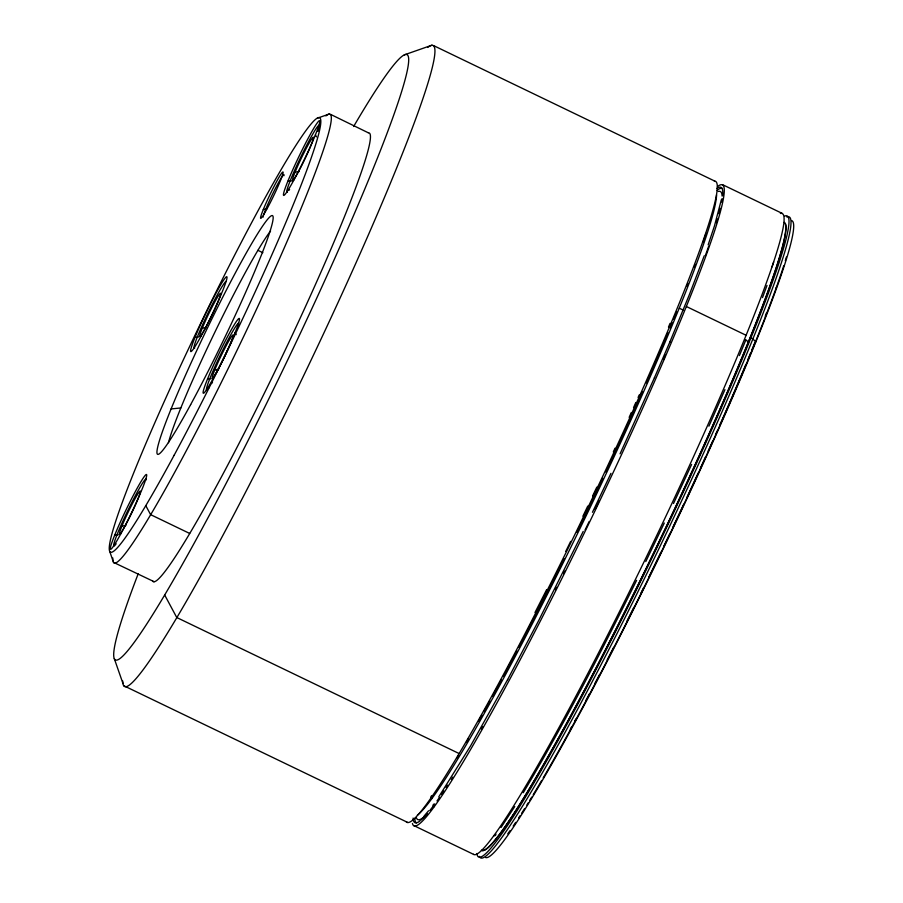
<?xml version="1.0" encoding="UTF-8"?>
<svg xmlns="http://www.w3.org/2000/svg" width="903" height="903" viewBox="0 0 903 903"><rect width="100%" height="100%" fill="white"/><g stroke="black" fill="none" stroke-linecap="round" stroke-linejoin="round"><path stroke-width="1.35" d="M721.362 199.676L714.499 225.795L708.166 244.803M704.227 255.842L689.226 295.01L669.676 342.451M762.516 297.572L766.997 285.483M739.388 355.59L745.923 339.72M669.812 342.113L654.415 377.793M724.94 389.644L708.889 426.205M654.528 377.522L620.079 453.803M691.619 464.458L673.514 503.502M610.947 473.364L592.458 512.283M664.292 523.029L645.769 561.564M583.214 531.415L538.764 620.372L507.509 679.812M636.581 580.358C600.969 652.259 564.375 723.788 523.255 792.721M507.678 679.496L470.644 745.776L438.79 796.818M514.755 806.537L501.052 827.487M424.06 816.12L428.564 810.77M432.063 45.15L404.352 54.857M317.393 118.191L329.324 113.981M295.089 172.123L298.916 171.728M287.831 181.266L292.696 180.769M263.304 209.507L265.742 209.259M202.283 328.195L206.11 327.8M195.025 337.338L198.671 336.966M214.779 369.891L218.616 369.508M207.521 379.034L211.167 378.662M171.085 408.946L180.814 407.953M121.973 525.975L125.799 525.58M114.715 535.107L118.361 534.734M113.688 562.456L154.108 581.69M722.626 184.697L782.382 213.48M686.427 306.535L746.183 335.318M751.104 337.688L755.992 341.74M679.282 308.205L683.684 310.327M745.291 340.013L748.587 341.605M257.931 250.323L262.852 252.693M189.664 533.447L150.609 514.642L145.778 505.624M459.04 753.508L176.751 617.517L164.673 594.987M124.016 685.84L407.682 822.441M413.98 825.658L473.725 854.441M433.925 45.76L714.815 181.119M330.622 114.399L368.311 132.797M315.395 134.908L316.513 136.872M235.085 332.688L236.202 334.641M114.297 658.637L122.977 683.526M109.816 551.654L112.965 560.831M786.389 257.073A349.1 26.018 -64.3 0 1 785.305 260.707M783.702 265.843A349.1 26.018 -64.3 0 1 543.154 777.957M541.721 780.395A349.1 26.018 -64.3 0 1 533.199 794.685M531.754 797.067A349.1 26.018 -64.3 0 1 529.609 800.555M528.21 802.835A349.1 26.018 -64.3 0 1 526.833 805.058M524.677 808.49A349.1 26.018 -64.3 0 1 521.562 813.377M520.049 815.725A349.1 26.018 -64.3 0 1 518.57 818.016M515.692 822.373A349.1 26.018 -64.3 0 1 513.197 826.064M510.014 830.658A349.1 26.018 -64.3 0 1 507.746 833.83M776.467 287.21A7.901 6.479 19.6 0 1 776.151 287.718M785.328 223.436A348.558 25.984 -64.3 0 1 653.411 553.765A348.558 25.984 -64.3 0 1 482.123 850.502M784.301 222.33A348.569 25.984 -64.3 0 1 655.014 550.085A348.569 25.984 -64.3 0 1 481.378 850.197M495.815 833.966A1.58 1.467 36.2 0 1 493.727 835.591M780.384 213.48A355.703 26.514 -64.3 0 1 656.707 535.547A355.703 26.514 -64.3 0 1 473.488 854.317M433.982 806.808A1.58 1.467 36.2 0 1 434.783 803.997M717.467 186.526A355.703 26.514 -64.3 0 1 596.951 506.764A355.703 26.514 -64.3 0 1 412.445 823.457M716.937 188.321A352.599 26.277 -64.3 0 1 722.648 195.601M720.334 208.356A352.599 26.277 -64.3 0 1 718.957 213.74M717.49 219.011A352.599 26.277 -64.3 0 1 716.395 222.725M708.72 246.079A352.599 26.277 -64.3 0 1 705.345 255.56M665.308 355.218A352.599 26.277 -64.3 0 1 663.66 359.067M599.061 500.872A352.599 26.277 -64.3 0 1 594.987 509.405M589.117 521.573A352.599 26.277 -64.3 0 1 585.009 530.072M564.838 571.091A352.599 26.277 -64.3 0 1 563.585 573.597M556.699 587.334A352.599 26.277 -64.3 0 1 555.458 589.817M482.721 726.757A352.599 26.277 -64.3 0 1 481.389 729.116M452.787 777.167A352.599 26.277 -64.3 0 1 451.286 779.526M447.662 785.181A352.599 26.277 -64.3 0 1 446.105 787.563M443.813 791.017A352.599 26.277 -64.3 0 1 441.612 794.301M439.298 797.654A352.599 26.277 -64.3 0 1 436.996 800.938M433.914 805.171A352.599 26.277 -64.3 0 1 429.794 810.533M427.3 813.58A352.599 26.277 -64.3 0 1 421.001 820.116M420.076 820.872A352.599 26.277 -64.3 0 1 413.111 818.062M416.43 822.881A352.147 26.243 -64.3 0 1 414.816 818.389M717.117 190.273A352.147 26.243 -64.3 0 1 722.468 188.58M718.303 191.47A348.569 25.984 -64.3 0 1 722.084 196.041M722.05 198.581A348.569 25.984 -64.3 0 1 721.7 202.058M426.848 814.1A348.569 25.984 -64.3 0 1 416.294 817.429M431.894 798.455A1.58 1.467 36.2 0 1 430.957 796.909M431.194 796.209A1.58 1.467 36.2 0 1 431.668 795.78M716.587 194.913A348.569 25.984 -64.3 0 1 585.708 516.697A348.569 25.984 -64.3 0 1 417.355 815.138M766.67 312.494A345.623 25.758 -64.3 0 1 765.281 316.129M754.976 342.248A345.623 25.758 -64.3 0 1 751.973 349.642M750.483 353.276A345.623 25.758 -64.3 0 1 747.955 359.428M745.878 364.417A345.623 25.758 -64.3 0 1 719.951 424.703M717.185 430.957A345.623 25.758 -64.3 0 1 715.503 434.727M712.67 441.07A345.623 25.758 -64.3 0 1 708.2 451.003M705.446 457.087A345.623 25.758 -64.3 0 1 700.423 468.115M698.166 473.048A345.623 25.758 -64.3 0 1 686.652 497.959M683.718 504.235A345.623 25.758 -64.3 0 1 673.017 526.934M670.015 533.255A345.623 25.758 -64.3 0 1 663.953 545.897M660.917 552.218A345.623 25.758 -64.3 0 1 648.67 577.423M643.749 587.435A345.623 25.758 -64.3 0 1 640.667 593.677M633.895 607.313A345.623 25.758 -64.3 0 1 627.122 620.812M613.679 647.293A345.623 25.758 -64.3 0 1 607.267 659.754M599.648 674.394A345.623 25.758 -64.3 0 1 594.637 683.966M589.512 693.651A345.623 25.758 -64.3 0 1 585.595 701.01M575.99 718.844A345.623 25.758 -64.3 0 1 574.726 721.158M571.599 726.881A345.623 25.758 -64.3 0 1 570.278 729.297M791.762 220.648A353.333 26.334 -64.3 0 1 663.897 547.342A353.333 26.334 -64.3 0 1 485.554 857.489M786.829 216.98A355.703 26.514 -64.3 0 1 660.386 545.626A355.703 26.514 -64.3 0 1 479.391 856.383M784.842 216.02A355.703 26.514 -64.3 0 1 654.63 552.467A355.703 26.514 -64.3 0 1 476.897 853.504M773.69 261.994A352.599 26.277 -64.3 0 1 772.076 266.859M670.026 323.387A345.623 25.758 -64.3 0 1 668.468 327.134M639.222 394.927A345.623 25.758 -64.3 0 1 638.094 397.444M635.836 402.512A345.623 25.758 -64.3 0 1 633.545 407.603M631.344 412.502A345.623 25.758 -64.3 0 1 629.143 417.355M615.045 448.181A345.623 25.758 -64.3 0 1 613.318 451.918M596.815 487.123A345.623 25.758 -64.3 0 1 592.605 495.961M587.763 506.086A345.623 25.758 -64.3 0 1 582.898 516.2M570.651 541.382A345.623 25.758 -64.3 0 1 565.729 551.394M546.654 589.603A345.623 25.758 -64.3 0 1 534.982 612.516M705.977 233.392A345.623 25.758 -64.3 0 1 703.008 242.365M695.163 264.432A345.623 25.758 -64.3 0 1 694.181 267.074M687.928 283.497A345.623 25.758 -64.3 0 1 686.969 285.98M676.618 311.896A345.623 25.758 -64.3 0 1 673.649 319.154M672.125 322.845A345.623 25.758 -64.3 0 1 670.06 327.812M667.96 332.857A345.623 25.758 -64.3 0 1 646.435 382.906M642.597 391.586A345.623 25.758 -64.3 0 1 605.823 472.077M602.877 478.353A345.623 25.758 -64.3 0 1 576.938 532.465M564.07 558.664A345.623 25.758 -64.3 0 1 518.785 647.44M516.922 650.973A345.623 25.758 -64.3 0 1 503.332 676.426M501.425 679.936A345.623 25.758 -64.3 0 1 492.474 696.326M489.877 701.021A345.623 25.758 -64.3 0 1 483.952 711.643M481.942 715.221A345.623 25.758 -64.3 0 1 478.635 721.068M468.431 738.767A345.623 25.758 -64.3 0 1 466.275 742.424M458.566 755.348A345.623 25.758 -64.3 0 1 457.11 757.73M427.751 47.441A355.703 26.514 -64.3 0 1 303.442 376.077A355.703 26.514 -64.3 0 1 122.763 681.031M714.352 181.131A355.703 26.514 -64.3 0 1 586.668 510.116A355.703 26.514 -64.3 0 1 406.294 821.82M353.615 126.522A335.939 25.036 -64.3 0 1 378.989 154.142A335.939 25.036 -64.3 0 1 175.983 575.606A335.939 25.036 -64.3 0 1 138.249 573.642M325.893 115.923A248.991 18.557 -64.3 0 1 238.629 346.989A248.991 18.557 -64.3 0 1 112.83 558.031M368.379 132.797A248.991 18.557 -64.3 0 1 279.004 363.074A248.991 18.557 -64.3 0 1 152.742 581.272M168.466 442.696A124.501 9.278 -64.3 0 1 214.158 333.659A124.501 9.278 -64.3 0 1 270.561 231.021M283.734 174.663A23.715 1.772 -64.3 0 1 283.937 175.713M263.202 217.081A23.715 1.772 -64.3 0 1 263.213 216.754M263.586 215.128A23.715 1.772 -64.3 0 1 272.672 193.908A23.715 1.772 -64.3 0 1 282.966 175.396M116.137 543.775A37.147 2.765 -64.3 0 1 125.517 515.41A37.147 2.765 -64.3 0 1 146.23 479.854M238.9 324.73A37.147 2.765 -64.3 0 1 238.708 325.588M212.51 382.059A37.147 2.765 -64.3 0 1 211.607 383.572M209.27 387.229A37.147 2.765 -64.3 0 1 208.638 388.121M207.182 389.791A37.147 2.765 -64.3 0 1 218.898 358.119A37.147 2.765 -64.3 0 1 238.821 323.06M194.687 348.095A37.147 2.765 -64.3 0 1 205.828 317.642A37.147 2.765 -64.3 0 1 226.089 281.386M319.21 126.962A37.147 2.765 -64.3 0 1 317.924 131.33M289.581 189.449A37.147 2.765 -64.3 0 1 288.949 190.352M287.493 192.023A37.147 2.765 -64.3 0 1 299.796 159.12A37.147 2.765 -64.3 0 1 319.278 125.438M174.144 455.225A241.09 17.97 -64.3 0 0 320.08 118.09A241.09 17.97 -64.3 0 0 150.936 431.713A241.09 17.97 -64.3 0 0 174.144 455.225M190.646 404.612A132.402 9.865 -64.3 0 0 272.966 216.235A132.402 9.865 -64.3 0 0 181.559 384.17A132.402 9.865 -64.3 0 0 190.646 404.612M120.844 533.752A41.504 3.093 -64.3 0 0 146.647 474.707A41.504 3.093 -64.3 0 0 118 527.341A41.504 3.093 -64.3 0 0 120.844 533.752M213.65 377.68A41.504 3.093 -64.3 0 0 239.453 318.635A41.504 3.093 -64.3 0 0 210.805 371.268A41.504 3.093 -64.3 0 0 213.65 377.68M201.155 335.972A41.504 3.093 -64.3 0 0 226.958 276.928A41.504 3.093 -64.3 0 0 198.299 329.572A41.504 3.093 -64.3 0 0 201.155 335.972M293.96 179.9A41.504 3.093 -64.3 0 0 319.764 120.855A41.504 3.093 -64.3 0 0 291.116 173.5A41.504 3.093 -64.3 0 0 293.96 179.9M267.107 208.672A25.69 1.919 -64.3 0 0 283.079 172.112A25.69 1.919 -64.3 0 0 265.335 204.699A25.69 1.919 -64.3 0 0 267.107 208.672M125.506 525.185A23.907 1.783 -64.3 0 0 140.371 491.164A23.907 1.783 -64.3 0 0 123.869 521.494A23.907 1.783 -64.3 0 0 125.506 525.185M218.312 369.113A23.907 1.783 -64.3 0 0 233.177 335.092A23.907 1.783 -64.3 0 0 216.675 365.422A23.907 1.783 -64.3 0 0 218.312 369.113M205.816 327.417A23.907 1.783 -64.3 0 0 220.682 293.396A23.907 1.783 -64.3 0 0 204.168 323.726A23.907 1.783 -64.3 0 0 205.816 327.417M298.622 171.344A23.907 1.783 -64.3 0 0 313.488 137.324A23.907 1.783 -64.3 0 0 296.985 167.653A23.907 1.783 -64.3 0 0 298.622 171.344"/></g></svg>
